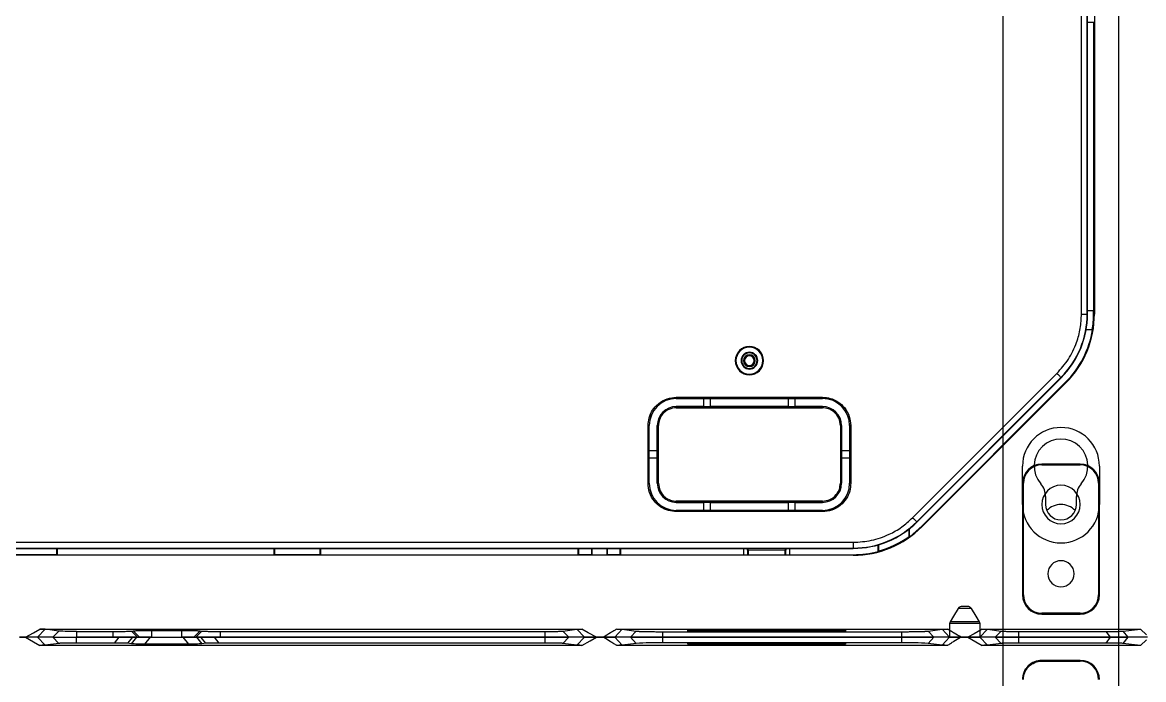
# Model space of a CAD drawing. Header units: millimetres. Extents: x 9226 to 36041, y 16031 to 21779.
# Drawn here: x 31385.2 to 31676.7, y 18418 to 18588.8 of the extents above; entities that cross this region are included whole.
import ezdxf

# ---------------------------------------------------------------- set-up
doc = ezdxf.new("R2010")
doc.units = ezdxf.units.MM

# ---------------------------------------------------------------- blocks, each defined once
blk = doc.blocks.new('G$CBB86864E')
at = {"color": 114, "linetype": 'Continuous', "true_color": 0x139b48}
for p, q in [((612, 0), (612, 672.5)), ((582, 95), (582, 582.5)), ((587, 370.75), (587, 380.75)), ((607, 380.75), (607, 370.75)), ((593, 372.81), (593, 370.75)), ((601, 370.75), (601, 372.81))]:
    blk.add_line(p, q, dxfattribs=at)
for centre, radius, start, end in [((597, 380.75), 10, 0, 180), ((597, 380.75), 7, 318.5904, 221.4096), ((588, 372.81), 5, 0, 41.4096), ((606, 372.81), 5, 138.5904, 180), ((597, 370.75), 10, 180, 0), ((597, 370.75), 4, 180, 0), ((597, 365.75), 5, 43.1308, 136.8692)]:
    blk.add_arc(centre, radius, start, end, dxfattribs=at)
blk = doc.blocks.new('*U254')
blk.add_blockref('G$CBB86864E', (-306, -341.75))
blk = doc.blocks.new('*U248')
blk.add_blockref('*U254', (1200, 0))
blk = doc.blocks.new('G$C9B8E3940')
at = {"color": 7, "linetype": 'Continuous', "lineweight": 25}
for p, q in [((542.03, 387.67), (541.18, 386.2)), ((542.03, 387.67), (542.09, 387.67)), ((543.29, 389.67), (542.09, 387.67)), ((546.71, 389.67), (543.29, 389.67)), ((547.91, 387.67), (546.71, 389.67)), ((547.91, 387.67), (547.97, 387.67)), ((548.82, 386.2), (547.97, 387.67)), ((541.05, 385.7), (541.05, 382.17)), ((548.95, 382.17), (548.95, 385.7)), ((299.21, 382.17), (300.79, 382.17)), ((305.9, 380.11), (303.89, 382.17)), ((307.93, 382.17), (303.89, 382.17)), ((309.48, 380.57), (307.93, 382.17)), ((314.07, 380.67), (314.07, 382.17)), ((314.07, 382.17), (325.16, 382.17)), ((323.95, 380.67), (325.16, 382.17)), ((328.62, 382.17), (327.35, 380.6)), ((328.33, 380.46), (329.71, 382.17)), ((328.62, 382.17), (329.71, 382.17)), ((333.17, 382.17), (331.73, 380.38)), ((333.17, 382.17), (341.83, 382.17)), ((343.27, 380.38), (341.83, 382.17)), ((345.29, 382.17), (346.67, 380.46)), ((345.29, 382.17), (346.38, 382.17)), ((347.65, 380.6), (346.38, 382.17)), ((349.84, 382.17), (351.05, 380.67)), ((349.84, 382.17), (435.93, 382.17)), ((435.93, 380.67), (435.93, 382.17)), ((440.52, 380.57), (442.07, 382.17)), ((446.11, 382.17), (442.07, 382.17)), ((444.1, 380.11), (446.11, 382.17)), ((449.21, 382.17), (451.14, 382.17)), ((455.9, 380.11), (453.99, 382.17)), ((458.08, 382.17), (453.99, 382.17)), ((459.55, 380.58), (458.08, 382.17)), ((466.41, 382.17), (466.41, 380.73)), ((466.41, 382.17), (528.59, 382.17)), ((528.59, 380.73), (528.59, 382.17)), ((536.92, 382.17), (535.45, 380.58)), ((541.01, 382.17), (536.92, 382.17)), ((539.1, 380.11), (541.01, 382.17)), ((543.87, 382.17), (545.79, 382.17)), ((550.9, 380.11), (548.89, 382.17)), ((552.93, 382.17), (548.89, 382.17)), ((554.48, 380.57), (552.93, 382.17)), ((559.07, 380.67), (559.07, 382.17)), ((559.07, 382.17), (582.9, 382.17)), ((581.74, 380.67), (582.9, 382.17)), ((587.35, 382.17), (586.12, 380.58)), ((592.46, 382.17), (587.35, 382.17)), ((445.47, 380.06), (304.53, 380.06)), ((309.48, 380.57), (305.9, 380.11)), ((323.95, 380.67), (314.07, 380.67)), ((328.33, 380.46), (327.35, 380.6)), ((343.27, 380.38), (331.73, 380.38)), ((347.65, 380.6), (346.67, 380.46)), ((435.93, 380.67), (351.05, 380.67)), ((444.1, 380.11), (440.52, 380.57)), ((540.47, 380.06), (454.53, 380.06)), ((459.55, 380.58), (455.9, 380.11)), ((528.59, 380.73), (466.41, 380.73)), ((473.03, 380.37), (473.03, 380.66)), ((475.5, 380.72), (511.5, 380.72)), ((511.5, 380.3), (475.5, 380.3)), ((513.98, 380.66), (513.98, 380.37)), ((539.1, 380.11), (535.45, 380.58)), ((590.71, 380.06), (549.53, 380.06)), ((554.48, 380.57), (550.9, 380.11)), ((581.74, 380.67), (559.07, 380.67)), ((590.71, 380.06), (586.12, 380.58)), ((592.24, 381.54), (590.71, 380.06)), ((565.02, 376.13), (565.02, 376.17)), ((575, 376.17), (565.02, 376.17)), ((565.02, 375.95), (565.02, 376.13)), ((565.02, 376.13), (575, 376.13)), ((575, 376.13), (575, 376.17)), ((575, 375.95), (575, 376.13)), ((565.02, 375.95), (575, 375.95)), ((575.34, 128.67), (575.34, 298.17)), ((576.83, 128.67), (576.83, 298.17)), ((578.7, 298.17), (578.7, 128.67)), ((576.91, 128.67), (576.91, 251.42)), ((578.55, 204.4), (576.91, 204.4)), ((578.46, 204.49), (578.55, 204.4)), ((578.55, 129.56), (578.55, 204.4)), ((575.34, 128.67), (576.83, 128.67)), ((576.83, 128.67), (576.91, 128.67)), ((576.91, 129.56), (578.55, 129.56)), ((578.46, 129.48), (576.91, 129.48)), ((578.55, 129.56), (578.46, 129.48)), ((578.46, 128.67), (578.46, 129.48)), ((578.46, 128.67), (578.7, 128.67)), ((578.21, 124.53), (576.54, 124.53)), ((576.56, 124.62), (578.13, 124.62)), ((489, 120.05), (489, 120.23)), ((489, 118.55), (489, 118.72)), ((487.75, 116.55), (487.48, 116.55)), ((489, 114.55), (489, 114.37)), ((490.25, 116.55), (490.53, 116.55)), ((489, 113.05), (489, 112.86)), ((531.44, 75.73), (568.94, 113.23)), ((532.5, 74.67), (570, 112.17)), ((532.56, 74.62), (570.05, 112.12)), ((533.72, 73.46), (571.21, 110.96)), ((571.32, 110.85), (533.82, 73.35)), ((570, 112.17), (570.05, 112.12)), ((571.21, 110.96), (571.32, 110.85)), ((470, 107.03), (508, 107.03)), ((470, 107.03), (470, 106.73)), ((470, 106.73), (508, 106.73)), ((470, 106.73), (470, 106.72)), ((470, 106.72), (477.09, 106.72)), ((477.09, 106.72), (478.91, 106.72)), ((477.09, 106.72), (477.09, 104.62)), ((478.91, 106.72), (499.09, 106.72)), ((478.91, 104.62), (478.91, 106.72)), ((499.09, 106.72), (500.91, 106.72)), ((499.09, 106.72), (499.09, 104.62)), ((500.91, 106.72), (508, 106.72)), ((500.91, 104.62), (500.91, 106.72)), ((508, 106.73), (508, 107.03)), ((508, 106.72), (508, 106.73)), ((470, 104.61), (470, 104.62)), ((477.09, 104.62), (470, 104.62)), ((470, 104.31), (470, 104.61)), ((470, 104.61), (508, 104.61)), ((470, 104.31), (508, 104.31)), ((477.09, 104.62), (478.91, 104.62)), ((499.09, 104.62), (478.91, 104.62)), ((499.09, 104.62), (500.91, 104.62)), ((508, 104.62), (500.91, 104.62)), ((508, 104.62), (508, 104.61)), ((508, 104.61), (508, 104.31)), ((462.64, 84.67), (462.64, 99.67)), ((462.64, 99.67), (462.94, 99.67)), ((462.94, 84.67), (462.94, 99.67)), ((462.95, 99.67), (462.94, 99.67)), ((462.95, 93.08), (462.95, 99.67)), ((465.05, 99.67), (465.05, 93.08)), ((465.05, 99.67), (465.06, 99.67)), ((465.06, 99.67), (465.36, 99.67)), ((465.06, 84.67), (465.06, 99.67)), ((465.36, 84.67), (465.36, 99.67)), ((512.64, 99.67), (512.94, 99.67)), ((512.64, 99.67), (512.64, 84.67)), ((512.94, 99.67), (512.94, 84.67)), ((512.94, 99.67), (512.95, 99.67)), ((512.95, 93.08), (512.95, 99.67)), ((515.05, 99.67), (515.05, 93.08)), ((515.06, 99.67), (515.05, 99.67)), ((515.06, 99.67), (515.06, 84.67)), ((515.36, 99.67), (515.06, 99.67)), ((515.36, 99.67), (515.36, 84.67)), ((462.95, 91.26), (462.95, 93.08)), ((465.05, 93.08), (462.95, 93.08)), ((462.95, 84.67), (462.95, 91.26)), ((462.95, 91.26), (465.05, 91.26)), ((465.05, 91.26), (465.05, 93.08)), ((465.05, 91.26), (465.05, 84.67)), ((512.95, 93.08), (512.95, 91.26)), ((515.05, 93.08), (512.95, 93.08)), ((512.95, 84.67), (512.95, 91.26)), ((512.95, 91.26), (515.05, 91.26)), ((515.05, 93.08), (515.05, 91.26)), ((515.05, 91.26), (515.05, 84.67)), ((575, 89.67), (565, 89.67)), ((565, 89.63), (565, 89.67)), ((565, 89.45), (565, 89.63)), ((565, 89.63), (575, 89.63)), ((565, 89.45), (575, 89.45)), ((575, 89.63), (575, 89.67)), ((575, 89.45), (575, 89.63)), ((462.64, 84.67), (462.94, 84.67)), ((462.94, 84.67), (462.95, 84.67)), ((465.06, 84.67), (465.05, 84.67)), ((465.36, 84.67), (465.06, 84.67)), ((512.94, 84.67), (512.64, 84.67)), ((512.95, 84.67), (512.94, 84.67)), ((515.05, 84.67), (515.06, 84.67)), ((515.36, 84.67), (515.06, 84.67)), ((560.04, 84.67), (560, 84.67)), ((560, 84.67), (560, 55.67)), ((560.04, 84.67), (560.22, 84.67)), ((560.04, 55.67), (560.04, 84.67)), ((560.22, 55.67), (560.22, 84.67)), ((579.78, 84.67), (579.78, 55.67)), ((579.78, 84.67), (579.96, 84.67)), ((579.96, 84.67), (579.96, 55.67)), ((579.96, 84.67), (580, 84.67)), ((580, 55.67), (580, 84.67)), ((470, 79.73), (470, 80.03)), ((508, 80.03), (470, 80.03)), ((508, 79.73), (470, 79.73)), ((470, 79.72), (470, 79.73)), ((470, 79.72), (477.09, 79.72)), ((478.91, 79.72), (477.09, 79.72)), ((477.09, 79.72), (477.09, 77.62)), ((478.91, 79.72), (499.09, 79.72)), ((478.91, 77.62), (478.91, 79.72)), ((500.91, 79.72), (499.09, 79.72)), ((499.09, 79.72), (499.09, 77.62)), ((500.91, 79.72), (508, 79.72)), ((500.91, 77.62), (500.91, 79.72)), ((508, 80.03), (508, 79.73)), ((508, 79.73), (508, 79.72)), ((470, 77.62), (470, 77.61)), ((477.09, 77.62), (470, 77.62)), ((470, 77.31), (470, 77.61)), ((508, 77.61), (470, 77.61)), ((508, 77.31), (470, 77.31)), ((478.91, 77.62), (477.09, 77.62)), ((499.09, 77.62), (478.91, 77.62)), ((500.91, 77.62), (499.09, 77.62)), ((508, 77.62), (500.91, 77.62)), ((508, 77.61), (508, 77.62)), ((508, 77.31), (508, 77.61)), ((532.5, 74.67), (532.56, 74.62)), ((533.72, 73.46), (533.82, 73.35)), ((530.43, 72.74), (530.43, 70.8)), ((530.52, 72.81), (530.52, 70.76)), ((84, 69.34), (516, 69.34)), ((84, 67.84), (516, 67.84)), ((111.5, 67.76), (488.5, 67.76)), ((308.93, 66.21), (308.93, 67.76)), ((309.02, 67.76), (309.02, 66.12)), ((365.48, 66.12), (365.48, 67.76)), ((365.57, 67.76), (365.57, 66.21)), ((377.43, 66.21), (377.43, 67.76)), ((377.52, 67.76), (377.52, 66.12)), ((444.48, 66.12), (444.48, 67.76)), ((444.57, 67.76), (444.57, 66.21)), ((447.93, 67.76), (447.93, 66.21)), ((448.02, 67.76), (448.02, 66.12)), ((451.98, 66.12), (451.98, 67.76)), ((452.07, 66.21), (452.07, 67.76)), ((455.43, 66.21), (455.43, 67.76)), ((455.52, 67.76), (455.52, 66.12)), ((487.55, 66.12), (487.55, 67.76)), ((488.51, 67.77), (488.5, 67.76)), ((488.5, 67.76), (488.5, 66.1)), ((488.7, 67.28), (488.5, 67.28)), ((498.3, 67.28), (488.7, 67.28)), ((488.72, 67.78), (498.28, 67.78)), ((498.5, 67.28), (498.3, 67.28)), ((498.5, 67.76), (498.49, 67.77)), ((498.5, 67.76), (516, 67.76)), ((498.5, 66.1), (498.5, 67.76)), ((499.45, 67.76), (499.45, 66.12)), ((516, 69.34), (516, 67.84)), ((516, 67.84), (516, 67.76)), ((522.48, 66.97), (522.48, 68.68)), ((522.57, 68.7), (522.57, 67.09)), ((516, 65.97), (84, 65.97)), ((291.07, 66.21), (308.93, 66.21)), ((309.02, 66.12), (308.93, 66.21)), ((309.02, 66.12), (365.48, 66.12)), ((365.57, 66.21), (365.48, 66.12)), ((365.57, 66.21), (377.43, 66.21)), ((377.52, 66.12), (377.43, 66.21)), ((377.52, 66.12), (444.48, 66.12)), ((444.57, 66.21), (444.48, 66.12)), ((444.57, 66.21), (447.93, 66.21)), ((448.02, 66.12), (447.93, 66.21)), ((448.02, 66.12), (451.98, 66.12)), ((451.98, 66.12), (452.07, 66.21)), ((452.07, 66.21), (455.43, 66.21)), ((455.52, 66.12), (455.43, 66.21)), ((455.52, 66.12), (487.55, 66.12)), ((487.55, 66.12), (487.56, 66.1)), ((487.56, 66.1), (499.44, 66.1)), ((499.44, 66.1), (499.45, 66.12)), ((499.45, 66.12), (516, 66.12)), ((516, 66.12), (516, 65.97)), ((560.04, 55.67), (560, 55.67)), ((560.04, 55.67), (560.22, 55.67)), ((579.78, 55.67), (579.96, 55.67)), ((579.96, 55.67), (580, 55.67)), ((575, 50.89), (565, 50.89)), ((565, 50.71), (565, 50.89)), ((575, 50.71), (565, 50.71)), ((565, 50.71), (565, 50.67)), ((565, 50.67), (575, 50.67)), ((575, 50.71), (575, 50.89)), ((575, 50.71), (575, 50.67)), ((305.9, 46.73), (303.89, 44.67)), ((304.53, 46.79), (445.47, 46.79)), ((309.48, 46.27), (305.9, 46.73)), ((440.52, 46.27), (444.1, 46.73)), ((446.11, 44.67), (444.1, 46.73)), ((454, 44.67), (455.9, 46.73)), ((454.53, 46.79), (540.47, 46.79)), ((455.9, 46.73), (459.55, 46.26)), ((535.45, 46.26), (539.1, 46.73)), ((541.01, 44.67), (539.1, 46.73)), ((548.89, 44.67), (550.9, 46.73)), ((549.53, 46.79), (590.71, 46.79)), ((550.9, 46.73), (554.48, 46.27)), ((586.12, 46.26), (590.71, 46.79)), ((590.71, 46.79), (592.24, 45.3)), ((300.79, 44.67), (299.21, 44.67)), ((307.93, 44.67), (303.89, 44.67)), ((309.48, 46.27), (307.93, 44.67)), ((314.07, 46.17), (323.58, 46.17)), ((314.07, 46.17), (314.07, 44.67)), ((323.58, 44.67), (314.07, 44.67)), ((323.58, 44.67), (323.58, 46.17)), ((328.37, 46.28), (328.77, 46.33)), ((328.37, 46.28), (329.94, 44.67)), ((330.4, 44.67), (328.77, 46.33)), ((329.94, 44.67), (330.4, 44.67)), ((333.57, 46.44), (341.43, 46.44)), ((333.57, 46.44), (333.57, 44.67)), ((333.57, 44.67), (341.43, 44.67)), ((341.43, 44.67), (341.43, 46.44)), ((346.23, 46.33), (344.6, 44.67)), ((344.6, 44.67), (345.06, 44.67)), ((345.06, 44.67), (346.63, 46.28)), ((346.23, 46.33), (346.63, 46.28)), ((351.42, 46.17), (435.93, 46.17)), ((351.42, 46.17), (351.42, 44.67)), ((435.93, 44.67), (351.42, 44.67)), ((435.93, 44.67), (435.93, 46.17)), ((442.07, 44.67), (440.52, 46.27)), ((446.11, 44.67), (442.07, 44.67)), ((450.98, 44.67), (449.21, 44.67)), ((458.08, 44.67), (454, 44.67)), ((458.08, 44.67), (459.55, 46.26)), ((466.41, 46.11), (528.59, 46.11)), ((466.41, 46.11), (466.41, 44.67)), ((528.59, 44.67), (466.41, 44.67)), ((473.01, 46.18), (473.01, 46.47)), ((475.5, 46.54), (511.5, 46.54)), ((511.5, 46.12), (475.5, 46.12)), ((513.99, 46.47), (513.99, 46.18)), ((528.59, 44.67), (528.59, 46.11)), ((535.45, 46.26), (536.92, 44.67)), ((541.01, 44.67), (536.92, 44.67)), ((545.79, 44.67), (544.02, 44.67)), ((552.93, 44.67), (548.89, 44.67)), ((552.93, 44.67), (554.48, 46.27)), ((559.07, 46.17), (581.74, 46.17)), ((559.07, 44.67), (559.07, 46.17)), ((582.9, 44.67), (559.07, 44.67)), ((582.9, 44.67), (581.74, 46.17)), ((586.12, 46.26), (587.35, 44.67)), ((592.46, 44.67), (587.35, 44.67))]:
    blk.add_line(p, q, dxfattribs=at)
at = {"color": 8, "linetype": 'Continuous', "lineweight": 25}
for p, q in [((545, 385.7), (541.05, 385.7)), ((548.82, 386.2), (541.18, 386.2)), ((548.95, 385.7), (545, 385.7)), ((475.5, 380.72), (475.5, 380.3)), ((511.5, 380.3), (511.5, 380.72)), ((488.5, 67.28), (488.5, 66.1)), ((488.7, 67.28), (488.7, 66.1)), ((498.3, 66.1), (498.3, 67.28)), ((498.5, 66.1), (498.5, 67.28)), ((475.5, 46.54), (475.5, 46.12)), ((511.5, 46.12), (511.5, 46.54))]:
    blk.add_line(p, q, dxfattribs=at)
at = {"color": 7, "linetype": 'Continuous', "lineweight": 25, "flags": 128}
for points in [[(300.79, 382.17), (302.88, 380.99), (304.53, 380.06)], [(445.47, 380.06), (447.57, 381.24), (449.21, 382.17)], [(545.79, 382.17), (547.88, 380.99), (549.53, 380.06)], [(578.21, 124.53), (578.16, 124.58), (578.13, 124.62)], [(568.94, 113.23), (569.14, 113.03), (569.34, 112.83), (569.52, 112.65), (569.68, 112.49), (569.81, 112.36), (569.91, 112.26), (569.98, 112.19), (570, 112.17)], [(531.44, 75.73), (531.65, 75.53), (531.84, 75.33), (532.02, 75.15), (532.18, 74.99), (532.31, 74.86), (532.41, 74.76), (532.48, 74.7), (532.5, 74.67)], [(530.43, 70.8), (530.48, 70.77), (530.52, 70.76)], [(300.79, 44.67), (302.88, 45.86), (304.53, 46.79)], [(449.21, 44.67), (447.12, 45.86), (445.47, 46.79)], [(549.53, 46.79), (547.43, 45.6), (545.79, 44.67)]]:
    blk.add_lwpolyline(points, dxfattribs=at)
at = {"color": 8, "linetype": 'Continuous', "lineweight": 25, "flags": 128}
for points in [[(473.03, 380.66), (473.29, 380.38), (473.34, 380.34)], [(513.67, 380.34), (513.77, 380.44), (513.98, 380.66)], [(473.34, 46.5), (473.23, 46.39), (473.01, 46.18)], [(513.99, 46.18), (513.72, 46.45), (513.66, 46.5)]]:
    blk.add_lwpolyline(points, dxfattribs=at)
at = {"color": 7, "linetype": 'Continuous', "lineweight": 25}
for centre, radius, start, end in [((542.05, 385.7), 1, 150, 180), ((547.95, 385.7), 1, 0, 30), ((465.12, 280.68), 100.05, 89.2608, 93.191), ((529.88, 280.68), 100.05, 86.809, 90.7392), ((575, 371.17), 5, 0, 90), ((575, 371.17), 4.96, 0, 90), ((575, 371.17), 4.78, 0, 90), ((553.5, 128.67), 23.33, 315, 0), ((553.5, 128.67), 23.41, 315, 0), ((553.5, 128.67), 25.2, 315, 0), ((553.5, 128.67), 24.96, 350.6567, 0), ((553.5, 128.67), 25.05, 315, 350.4872), ((489, 116.55), 3.68, 90, 270), ((489, 116.55), 3.5, 90, 270), ((489, 116.55), 3.68, 270, 90), ((489, 116.55), 3.5, 270, 90), ((489, 116.55), 2.17, 90, 270), ((489, 116.55), 2, 90, 270), ((489, 116.55), 1.53, 0, 180), ((489, 116.55), 1.25, 0, 180), ((489, 116.55), 2.17, 270, 90), ((489, 116.55), 2, 270, 90), ((489, 116.55), 1.53, 180, 0), ((489, 116.55), 1.25, 180, 0), ((470, 99.67), 7.06, 90, 180), ((470, 99.67), 7.05, 90, 180), ((508, 99.67), 7.06, 0, 90), ((508, 99.67), 7.05, 0, 90), ((470, 99.67), 4.95, 90, 180), ((470, 99.67), 4.94, 90, 180), ((508, 99.67), 4.95, 0, 90), ((508, 99.67), 4.94, 0, 90), ((565, 84.67), 5, 90, 180), ((565, 84.67), 4.96, 90, 180), ((565, 84.67), 4.78, 90, 180), ((575, 84.67), 5, 0, 90), ((575, 84.67), 4.96, 0, 90), ((575, 84.67), 4.78, 0, 90), ((470, 84.67), 7.06, 180, 270), ((470, 84.67), 7.05, 180, 270), ((470, 84.67), 4.95, 180, 270), ((470, 84.67), 4.94, 180, 270), ((508, 84.67), 4.94, 270, 0), ((508, 84.67), 7.06, 270, 0), ((508, 84.67), 4.95, 270, 0), ((508, 84.67), 7.05, 270, 0), ((570, 79.17), 5, 0, 180), ((570, 79.17), 5, 180, 0), ((516, 91.17), 23.33, 270, 315), ((516, 91.17), 23.41, 270, 315), ((516, 91.17), 25.2, 270, 315), ((516, 91.17), 25.05, 305.4122, 315), ((516, 91.17), 24.96, 285.2533, 305.3088), ((516, 91.17), 25.05, 270, 284.992), ((570, 61.17), 3.4, 0, 180), ((570, 61.17), 3.4, 180, 0), ((565, 55.67), 5, 180, 270), ((565, 55.67), 4.96, 180, 270), ((565, 55.67), 4.78, 180, 270), ((575, 55.67), 4.96, 270, 0), ((575, 55.67), 4.78, 270, 0), ((575, 55.67), 5, 270, 0)]:
    blk.add_arc(centre, radius, start, end, dxfattribs=at)
for points, knots in [([(544.27, 390.17), (544.1, 390.15), (543.81, 390.13), (543.47, 389.92), (543.35, 389.75), (543.29, 389.67)], [0, 0, 0, 0, 0.445006, 0.75073, 1, 1, 1, 1]), ([(545.73, 390.17), (545.69, 390.17), (545.59, 390.17), (545.41, 390.17), (545.21, 390.17), (545, 390.17), (544.79, 390.17), (544.59, 390.17), (544.41, 390.17), (544.31, 390.17), (544.27, 390.17)], [0, 0, 0, 0, 0.124923, 0.250001, 0.374838, 0.499995, 0.624835, 0.749998, 0.874918, 1, 1, 1, 1]), ([(546.71, 389.67), (546.64, 389.76), (546.5, 389.94), (546.19, 390.11), (545.93, 390.17), (545.77, 390.17), (545.73, 390.17)], [0, 0, 0, 0, 0.296, 0.591459, 0.902643, 1, 1, 1, 1]), ([(303.89, 382.17), (303.86, 382.17), (303.78, 382.16), (303.62, 382.16), (303.56, 382.16), (303.42, 382.16), (303.34, 382.16), (302.96, 382.16), (302.07, 382.16), (301.28, 382.17), (300.79, 382.17)], [0, 0, 0, 0, 0.125, 0.125, 0.1875, 0.1875, 0.25, 0.25, 0.5, 1, 1, 1, 1]), ([(307.93, 382.17), (307.95, 382.17), (307.98, 382.17), (308.05, 382.17), (308.12, 382.17), (308.2, 382.17), (308.29, 382.17), (308.39, 382.17), (308.5, 382.17), (308.61, 382.17), (308.88, 382.17), (309.35, 382.17), (310.12, 382.17), (311.01, 382.17), (311.78, 382.17), (312.39, 382.17), (312.8, 382.17), (313.22, 382.17), (313.64, 382.17), (313.92, 382.17), (314.07, 382.17)], [0, 0, 0, 0, 0.027944, 0.0557601, 0.0834869, 0.1111636, 0.1388295, 0.1665238, 0.1942858, 0.2221545, 0.2501682, 0.3750481, 0.5000251, 0.6248208, 0.7498149, 0.8000557, 0.8499661, 0.8997743, 0.9497097, 1, 1, 1, 1]), ([(325.16, 382.17), (325.59, 382.17), (326, 382.17), (326.77, 382.17), (327.12, 382.17), (327.73, 382.17), (327.98, 382.17), (328.38, 382.17), (328.53, 382.17), (328.62, 382.17)], [0, 0, 0, 0, 0.25, 0.25, 0.5, 0.5, 0.75, 0.75, 1, 1, 1, 1]), ([(329.71, 382.17), (329.8, 382.17), (329.95, 382.17), (330.35, 382.17), (330.61, 382.17), (331.21, 382.17), (331.56, 382.17), (332.33, 382.17), (332.74, 382.17), (333.17, 382.17)], [0, 0, 0, 0, 0.25, 0.25, 0.5, 0.5, 0.75, 0.75, 1, 1, 1, 1]), ([(341.83, 382.17), (342.26, 382.17), (342.67, 382.17), (343.44, 382.17), (343.79, 382.17), (344.39, 382.17), (344.65, 382.17), (345.05, 382.17), (345.2, 382.17), (345.29, 382.17)], [0, 0, 0, 0, 0.25, 0.25, 0.5, 0.5, 0.75, 0.75, 1, 1, 1, 1]), ([(346.38, 382.17), (346.47, 382.17), (346.62, 382.17), (347.02, 382.17), (347.28, 382.17), (347.88, 382.17), (348.23, 382.17), (349, 382.17), (349.41, 382.17), (349.84, 382.17)], [0, 0, 0, 0, 0.25, 0.25, 0.5, 0.5, 0.75, 0.75, 1, 1, 1, 1]), ([(435.93, 382.17), (436.01, 382.17), (436.17, 382.17), (436.41, 382.17), (436.64, 382.17), (436.87, 382.17), (437.1, 382.17), (437.33, 382.17), (437.56, 382.17), (437.79, 382.17), (438.27, 382.17), (438.99, 382.17), (439.88, 382.17), (440.65, 382.17), (441.16, 382.17), (441.48, 382.17), (441.67, 382.17), (441.83, 382.17), (441.97, 382.17), (442.04, 382.17), (442.07, 382.17)], [0, 0, 0, 0, 0.027956, 0.055781, 0.083514, 0.111194, 0.138859, 0.166549, 0.194304, 0.222161, 0.250161, 0.375032, 0.500008, 0.624842, 0.749841, 0.800085, 0.849995, 0.899798, 0.949723, 1, 1, 1, 1]), ([(449.21, 382.17), (448.89, 382.17), (448.27, 382.17), (447.49, 382.17), (446.87, 382.17), (446.5, 382.17), (446.33, 382.17), (446.26, 382.16), (446.21, 382.16), (446.18, 382.17), (446.14, 382.17), (446.12, 382.17), (446.11, 382.17)], [0, 0, 0, 0, 0.289629, 0.546849, 0.69149, 0.839411, 0.868678, 0.897795, 0.916239, 0.948597, 0.965761, 1, 1, 1, 1]), ([(451.14, 382.17), (451.7, 381.82), (452.27, 381.47), (453.11, 380.94), (453.4, 380.76), (453.82, 380.5), (453.96, 380.41), (454.25, 380.23), (454.39, 380.14), (454.53, 380.06)], [0, 0, 0, 0, 0.5, 0.5, 0.75, 0.75, 0.875, 0.875, 1, 1, 1, 1]), ([(453.99, 382.17), (453.98, 382.17), (453.97, 382.17), (453.93, 382.17), (453.88, 382.17), (453.83, 382.17), (453.79, 382.17), (453.74, 382.17), (453.69, 382.17), (453.64, 382.17), (453.6, 382.17), (453.56, 382.17), (453.53, 382.17), (453.49, 382.17), (453.41, 382.17), (453.26, 382.17), (453.02, 382.17), (452.67, 382.17), (452.04, 382.17), (451.51, 382.17), (451.14, 382.17)], [0, 0, 0, 0, 0.03109, 0.060707, 0.088672, 0.114849, 0.139142, 0.161488, 0.18179, 0.19987, 0.215881, 0.23032, 0.239612, 0.248007, 0.2709, 0.317902, 0.397978, 0.498535, 0.645616, 1, 1, 1, 1]), ([(458.08, 382.17), (458.28, 382.17), (458.63, 382.17), (459.64, 382.17), (460.31, 382.17), (461.86, 382.17), (462.75, 382.17), (464.59, 382.17), (465.53, 382.17), (466.41, 382.17)], [0, 0, 0, 0, 0.25, 0.25, 0.5, 0.5, 0.75, 0.75, 1, 1, 1, 1]), ([(528.59, 382.17), (529.48, 382.17), (530.42, 382.17), (532.25, 382.17), (533.14, 382.17), (534.7, 382.17), (535.36, 382.17), (536.37, 382.17), (536.72, 382.17), (536.92, 382.17)], [0, 0, 0, 0, 0.25, 0.25, 0.5, 0.5, 0.75, 0.75, 1, 1, 1, 1]), ([(540.47, 380.06), (540.61, 380.14), (540.75, 380.23), (541.04, 380.41), (541.18, 380.5), (541.6, 380.76), (541.89, 380.94), (542.73, 381.47), (543.3, 381.82), (543.87, 382.17)], [0, 0, 0, 0, 0.125, 0.125, 0.25, 0.25, 0.5, 0.5, 1, 1, 1, 1]), ([(543.87, 382.17), (543.5, 382.17), (543.14, 382.17), (542.59, 382.18), (542.41, 382.18), (542.13, 382.18), (542.04, 382.18), (541.86, 382.18), (541.76, 382.18), (541.61, 382.18), (541.56, 382.18), (541.5, 382.18), (541.48, 382.18), (541.46, 382.18), (541.44, 382.18), (541.36, 382.17), (541.29, 382.17), (541.13, 382.17), (541.05, 382.17), (541.01, 382.17)], [0, 0, 0, 0, 0.25, 0.25, 0.375, 0.375, 0.4375, 0.4375, 0.5, 0.5, 0.5625, 0.5625, 0.59375, 0.59375, 0.625, 0.625, 0.75, 0.75, 1, 1, 1, 1]), ([(548.89, 382.17), (548.86, 382.17), (548.78, 382.16), (548.62, 382.16), (548.56, 382.16), (548.42, 382.16), (548.34, 382.16), (547.96, 382.16), (547.07, 382.16), (546.28, 382.17), (545.79, 382.17)], [0, 0, 0, 0, 0.125, 0.125, 0.1875, 0.1875, 0.25, 0.25, 0.5, 1, 1, 1, 1]), ([(552.93, 382.17), (552.95, 382.17), (552.98, 382.17), (553.05, 382.17), (553.12, 382.17), (553.2, 382.17), (553.29, 382.17), (553.39, 382.17), (553.5, 382.17), (553.61, 382.17), (553.88, 382.17), (554.35, 382.17), (555.12, 382.17), (556.01, 382.17), (556.78, 382.17), (557.39, 382.17), (557.8, 382.17), (558.22, 382.17), (558.64, 382.17), (558.92, 382.17), (559.07, 382.17)], [0, 0, 0, 0, 0.027944, 0.05576, 0.083487, 0.111164, 0.138829, 0.166524, 0.194286, 0.222154, 0.250168, 0.375048, 0.500025, 0.624821, 0.749815, 0.800056, 0.849966, 0.899774, 0.94971, 1, 1, 1, 1]), ([(582.9, 382.17), (583.44, 382.17), (583.96, 382.17), (584.93, 382.17), (585.37, 382.17), (586.15, 382.17), (586.49, 382.17), (587.02, 382.17), (587.22, 382.17), (587.35, 382.17)], [0, 0, 0, 0, 0.25, 0.25, 0.5, 0.5, 0.75, 0.75, 1, 1, 1, 1]), ([(305.9, 380.11), (305.89, 380.11), (305.86, 380.11), (305.81, 380.1), (305.75, 380.1), (305.68, 380.09), (305.6, 380.09), (305.51, 380.08), (305.39, 380.08), (305.23, 380.07), (305.02, 380.07), (304.79, 380.06), (304.62, 380.06), (304.53, 380.06)], [0, 0, 0, 0, 0.070627, 0.141117, 0.211685, 0.28254, 0.353893, 0.425947, 0.498903, 0.626368, 0.751621, 0.875781, 1, 1, 1, 1]), ([(314.07, 380.67), (314, 380.67), (313.87, 380.67), (313.67, 380.67), (313.47, 380.67), (313.27, 380.67), (313.07, 380.67), (312.88, 380.67), (312.69, 380.67), (312.3, 380.66), (311.75, 380.66), (311.09, 380.64), (310.52, 380.63), (310.12, 380.61), (309.87, 380.6), (309.7, 380.59), (309.57, 380.58), (309.51, 380.58), (309.48, 380.57)], [0, 0, 0, 0, 0.031364, 0.062594, 0.093748, 0.124885, 0.156063, 0.187341, 0.218775, 0.250423, 0.37549, 0.5002, 0.624668, 0.749756, 0.812662, 0.875029, 0.93732, 1, 1, 1, 1]), ([(327.35, 380.6), (327.27, 380.61), (327.13, 380.62), (326.74, 380.64), (326.49, 380.64), (325.9, 380.66), (325.55, 380.66), (324.79, 380.67), (324.38, 380.67), (323.95, 380.67)], [0, 0, 0, 0, 0.25, 0.25, 0.5, 0.5, 0.75, 0.75, 1, 1, 1, 1]), ([(331.73, 380.38), (331.3, 380.38), (330.89, 380.39), (330.13, 380.39), (329.78, 380.4), (329.19, 380.41), (328.94, 380.42), (328.55, 380.44), (328.41, 380.45), (328.33, 380.46)], [0, 0, 0, 0, 0.25, 0.25, 0.5, 0.5, 0.75, 0.75, 1, 1, 1, 1]), ([(346.67, 380.46), (346.59, 380.45), (346.45, 380.44), (346.07, 380.42), (345.82, 380.41), (345.22, 380.4), (344.87, 380.39), (344.11, 380.39), (343.7, 380.38), (343.27, 380.38)], [0, 0, 0, 0, 0.25, 0.25, 0.5, 0.5, 0.75, 0.75, 1, 1, 1, 1]), ([(351.05, 380.67), (350.62, 380.67), (350.21, 380.67), (349.45, 380.66), (349.1, 380.66), (348.51, 380.64), (348.26, 380.64), (347.87, 380.62), (347.74, 380.61), (347.65, 380.6)], [0, 0, 0, 0, 0.25, 0.25, 0.5, 0.5, 0.75, 0.75, 1, 1, 1, 1]), ([(440.52, 380.57), (440.5, 380.57), (440.47, 380.58), (440.42, 380.58), (440.36, 380.59), (440.29, 380.59), (440.22, 380.6), (440.13, 380.6), (440.04, 380.61), (439.84, 380.62), (439.48, 380.63), (438.91, 380.64), (438.25, 380.66), (437.64, 380.66), (437.12, 380.67), (436.73, 380.67), (436.34, 380.67), (436.07, 380.67), (435.93, 380.67)], [0, 0, 0, 0, 0.031369, 0.062604, 0.093761, 0.124899, 0.156076, 0.187351, 0.218781, 0.250423, 0.37549, 0.500202, 0.624684, 0.74977, 0.812676, 0.87504, 0.937326, 1, 1, 1, 1]), ([(445.47, 380.06), (445.42, 380.06), (445.32, 380.06), (445.19, 380.06), (445.05, 380.06), (444.93, 380.07), (444.81, 380.07), (444.69, 380.08), (444.56, 380.08), (444.42, 380.09), (444.28, 380.09), (444.17, 380.1), (444.12, 380.11), (444.1, 380.11)], [0, 0, 0, 0, 0.070759, 0.141336, 0.211942, 0.282789, 0.354086, 0.426038, 0.498844, 0.626087, 0.751275, 0.87553, 1, 1, 1, 1]), ([(455.9, 380.11), (455.82, 380.1), (455.65, 380.09), (455.3, 380.07), (455.17, 380.07), (454.94, 380.06), (454.87, 380.06), (454.7, 380.06), (454.62, 380.06), (454.53, 380.06)], [0, 0, 0, 0, 0.5, 0.5, 0.75, 0.75, 0.875, 0.875, 1, 1, 1, 1]), ([(473.03, 380.66), (473.03, 380.66), (473.03, 380.66), (473.05, 380.67), (473.07, 380.67), (473.11, 380.67), (473.16, 380.68), (473.25, 380.68), (473.43, 380.69), (473.74, 380.7), (474.12, 380.71), (474.48, 380.72), (474.78, 380.72), (475.02, 380.72), (475.26, 380.72), (475.42, 380.72), (475.5, 380.72)], [0, 0, 0, 0, 0.041423, 0.082721, 0.12408, 0.165682, 0.207707, 0.250329, 0.376042, 0.500051, 0.623744, 0.7495, 0.813021, 0.875536, 0.937655, 1, 1, 1, 1]), ([(475.5, 380.3), (475.45, 380.3), (475.34, 380.3), (475.18, 380.31), (475.02, 380.31), (474.86, 380.31), (474.71, 380.31), (474.45, 380.31), (474.12, 380.32), (473.74, 380.32), (473.43, 380.33), (473.24, 380.34), (473.13, 380.35), (473.07, 380.36), (473.03, 380.36), (473.03, 380.37), (473.03, 380.37)], [0, 0, 0, 0, 0.041408, 0.082693, 0.124039, 0.165628, 0.207641, 0.250252, 0.375941, 0.499942, 0.623642, 0.749423, 0.81296, 0.875494, 0.937634, 1, 1, 1, 1]), ([(511.5, 380.72), (511.55, 380.72), (511.66, 380.72), (511.82, 380.72), (511.98, 380.72), (512.14, 380.72), (512.29, 380.72), (512.55, 380.72), (512.89, 380.71), (513.26, 380.7), (513.57, 380.69), (513.76, 380.68), (513.87, 380.68), (513.93, 380.67), (513.97, 380.66), (513.97, 380.66), (513.98, 380.66)], [0, 0, 0, 0, 0.041408, 0.082693, 0.124039, 0.165628, 0.207641, 0.250252, 0.375941, 0.499942, 0.623642, 0.749423, 0.81296, 0.875494, 0.937634, 1, 1, 1, 1]), ([(513.98, 380.37), (513.97, 380.37), (513.97, 380.37), (513.96, 380.36), (513.93, 380.36), (513.89, 380.35), (513.84, 380.35), (513.75, 380.34), (513.57, 380.33), (513.26, 380.32), (512.89, 380.32), (512.53, 380.31), (512.22, 380.31), (511.98, 380.31), (511.74, 380.3), (511.58, 380.3), (511.5, 380.3)], [0, 0, 0, 0, 0.041423, 0.082721, 0.12408, 0.165682, 0.207707, 0.250329, 0.376042, 0.500051, 0.623744, 0.7495, 0.813021, 0.875536, 0.937655, 1, 1, 1, 1]), ([(540.47, 380.06), (540.39, 380.06), (540.3, 380.06), (540.14, 380.06), (540.06, 380.06), (539.84, 380.07), (539.7, 380.07), (539.35, 380.09), (539.19, 380.1), (539.1, 380.11)], [0, 0, 0, 0, 0.125, 0.125, 0.25, 0.25, 0.5, 0.5, 1, 1, 1, 1]), ([(550.9, 380.11), (550.89, 380.11), (550.86, 380.11), (550.81, 380.1), (550.75, 380.1), (550.68, 380.09), (550.6, 380.09), (550.51, 380.08), (550.39, 380.08), (550.23, 380.07), (550.02, 380.07), (549.79, 380.06), (549.62, 380.06), (549.53, 380.06)], [0, 0, 0, 0, 0.0706265, 0.1411173, 0.2116847, 0.2825402, 0.3538929, 0.4259475, 0.4989028, 0.6263685, 0.7516211, 0.8757814, 1, 1, 1, 1]), ([(559.07, 380.67), (559, 380.67), (558.87, 380.67), (558.67, 380.67), (558.47, 380.67), (558.27, 380.67), (558.07, 380.67), (557.88, 380.67), (557.69, 380.67), (557.3, 380.66), (556.75, 380.66), (556.09, 380.64), (555.52, 380.63), (555.12, 380.61), (554.87, 380.6), (554.7, 380.59), (554.57, 380.58), (554.51, 380.58), (554.48, 380.57)], [0, 0, 0, 0, 0.0313639, 0.062594, 0.0937484, 0.1248854, 0.1560634, 0.1873407, 0.2187748, 0.2504225, 0.3754903, 0.5002003, 0.6246679, 0.7497563, 0.8126623, 0.8750288, 0.9373195, 1, 1, 1, 1]), ([(586.12, 380.58), (585.94, 380.59), (585.59, 380.62), (584.44, 380.65), (583.1, 380.67), (582.2, 380.67), (581.74, 380.67)], [0, 0, 0, 0, 0.288445, 0.560572, 0.775428, 1, 1, 1, 1]), ([(565.02, 376.17), (563.7, 376.17), (562.4, 375.63), (560.54, 373.78), (560, 372.48), (560, 371.17)], [0, 0, 0, 0, 0.5, 0.5, 1, 1, 1, 1]), ([(560.04, 371.17), (560.04, 372.47), (560.57, 373.76), (562.42, 375.6), (563.71, 376.13), (565.02, 376.13)], [0, 0, 0, 0, 0.5, 0.5, 1, 1, 1, 1]), ([(560.22, 371.17), (560.22, 372.44), (560.73, 373.66), (562.53, 375.45), (563.74, 375.95), (565.02, 375.95)], [0, 0, 0, 0, 0.5, 0.5, 1, 1, 1, 1]), ([(568.94, 113.23), (569.99, 114.42), (572.12, 116.83), (574.05, 120.91), (575.15, 124.91), (575.27, 127.42), (575.34, 128.67)], [0, 0, 0, 0, 0.277834, 0.560459, 0.782101, 1, 1, 1, 1]), ([(462.64, 99.67), (462.69, 100.35), (462.81, 101.77), (463.75, 103.77), (465.33, 105.54), (467.51, 106.79), (469.19, 106.96), (470, 107.03)], [0, 0, 0, 0, 0.177562, 0.367139, 0.563361, 0.789752, 1, 1, 1, 1]), ([(508, 107.03), (508.68, 106.98), (510.1, 106.86), (512.1, 105.92), (513.87, 104.34), (515.12, 102.16), (515.29, 100.48), (515.36, 99.67)], [0, 0, 0, 0, 0.177561, 0.367139, 0.563361, 0.789751, 1, 1, 1, 1]), ([(470, 104.31), (469.34, 104.23), (467.98, 104.06), (466.42, 102.8), (465.52, 101.25), (465.41, 100.18), (465.36, 99.67)], [0, 0, 0, 0, 0.2706523, 0.5622237, 0.7885804, 1, 1, 1, 1]), ([(512.64, 99.67), (512.56, 100.33), (512.39, 101.7), (511.13, 103.25), (509.57, 104.15), (508.51, 104.26), (508, 104.31)], [0, 0, 0, 0, 0.270653, 0.562224, 0.78858, 1, 1, 1, 1]), ([(470, 77.31), (469.32, 77.36), (467.9, 77.48), (465.9, 78.42), (464.14, 80), (462.88, 82.18), (462.72, 83.86), (462.64, 84.67)], [0, 0, 0, 0, 0.177562, 0.367139, 0.563361, 0.789752, 1, 1, 1, 1]), ([(465.36, 84.67), (465.45, 84.01), (465.62, 82.65), (466.87, 81.09), (468.43, 80.19), (469.49, 80.08), (470, 80.03)], [0, 0, 0, 0, 0.2706545, 0.5622237, 0.7885804, 1, 1, 1, 1]), ([(515.36, 84.67), (515.31, 83.99), (515.19, 82.57), (514.25, 80.57), (512.67, 78.81), (510.49, 77.55), (508.81, 77.39), (508, 77.31)], [0, 0, 0, 0, 0.1775625, 0.3671385, 0.5633609, 0.7897515, 1, 1, 1, 1]), ([(508, 80.03), (508.66, 80.12), (510.03, 80.29), (511.58, 81.54), (512.48, 83.1), (512.59, 84.16), (512.64, 84.67)], [0, 0, 0, 0, 0.2706529, 0.5622224, 0.7885805, 1, 1, 1, 1]), ([(516, 69.34), (517.59, 69.44), (520.8, 69.64), (525.05, 71.16), (528.65, 73.2), (530.52, 74.89), (531.44, 75.73)], [0, 0, 0, 0, 0.277835, 0.560459, 0.782101, 1, 1, 1, 1]), ([(488.5, 67.28), (488.5, 67.38), (488.5, 67.57), (488.51, 67.71), (488.51, 67.77)], [0, 0, 0, 0, 0.559457, 1, 1, 1, 1]), ([(488.51, 67.77), (488.51, 67.77), (488.52, 67.77), (488.59, 67.78), (488.67, 67.78), (488.72, 67.78)], [0, 0, 0, 0, 0.2296, 0.49981, 1, 1, 1, 1]), ([(488.7, 67.28), (488.7, 67.35), (488.71, 67.48), (488.71, 67.64), (488.72, 67.75), (488.72, 67.77), (488.72, 67.78)], [0, 0, 0, 0, 0.2499902, 0.5, 0.7499994, 1, 1, 1, 1]), ([(498.28, 67.78), (498.33, 67.78), (498.41, 67.78), (498.48, 67.77), (498.49, 67.77), (498.49, 67.77)], [0, 0, 0, 0, 0.500132, 0.768271, 1, 1, 1, 1]), ([(498.28, 67.78), (498.28, 67.77), (498.29, 67.75), (498.29, 67.64), (498.29, 67.48), (498.3, 67.35), (498.3, 67.28)], [0, 0, 0, 0, 0.250001, 0.5, 0.75001, 1, 1, 1, 1]), ([(498.49, 67.77), (498.5, 67.69), (498.5, 67.54), (498.5, 67.36), (498.5, 67.28)], [0, 0, 0, 0, 0.559503, 1, 1, 1, 1]), ([(444.1, 46.73), (444.11, 46.73), (444.14, 46.74), (444.19, 46.74), (444.25, 46.74), (444.32, 46.75), (444.4, 46.75), (444.49, 46.76), (444.61, 46.76), (444.77, 46.77), (444.98, 46.78), (445.22, 46.78), (445.39, 46.78), (445.47, 46.79)], [0, 0, 0, 0, 0.070627, 0.141117, 0.211685, 0.28254, 0.353893, 0.425947, 0.498903, 0.626368, 0.751621, 0.875781, 1, 1, 1, 1]), ([(454.53, 46.79), (454.38, 46.7), (453.83, 46.37), (452.65, 45.67), (451.62, 45.05), (450.98, 44.67)], [0, 0, 0, 0, 0.128382, 0.461964, 1, 1, 1, 1]), ([(454.53, 46.79), (454.58, 46.79), (454.69, 46.78), (454.85, 46.78), (455, 46.78), (455.13, 46.77), (455.26, 46.77), (455.37, 46.76), (455.48, 46.76), (455.58, 46.76), (455.66, 46.75), (455.74, 46.75), (455.8, 46.74), (455.86, 46.74), (455.89, 46.73), (455.9, 46.73)], [0, 0, 0, 0, 0.081304, 0.160977, 0.239243, 0.316339, 0.392509, 0.46801, 0.543104, 0.618057, 0.693139, 0.768615, 0.844748, 0.921794, 1, 1, 1, 1]), ([(539.1, 46.73), (539.11, 46.73), (539.14, 46.74), (539.19, 46.74), (539.25, 46.74), (539.32, 46.75), (539.4, 46.75), (539.49, 46.76), (539.61, 46.76), (539.77, 46.77), (539.98, 46.78), (540.21, 46.78), (540.39, 46.78), (540.47, 46.79)], [0, 0, 0, 0, 0.070683, 0.141114, 0.211506, 0.282074, 0.353029, 0.424581, 0.496934, 0.622304, 0.747252, 0.872812, 1, 1, 1, 1]), ([(544.02, 44.67), (543.43, 45.02), (542.84, 45.38), (541.95, 45.9), (541.65, 46.08), (541.21, 46.35), (541.06, 46.43), (540.77, 46.61), (540.62, 46.7), (540.47, 46.79)], [0, 0, 0, 0, 0.5, 0.5, 0.75, 0.75, 0.875, 0.875, 1, 1, 1, 1]), ([(549.53, 46.79), (549.58, 46.79), (549.68, 46.78), (549.82, 46.78), (549.95, 46.78), (550.07, 46.77), (550.19, 46.77), (550.31, 46.77), (550.44, 46.76), (550.58, 46.75), (550.72, 46.75), (550.83, 46.74), (550.88, 46.73), (550.9, 46.73)], [0, 0, 0, 0, 0.070759, 0.141336, 0.211942, 0.282789, 0.354086, 0.426038, 0.498844, 0.626087, 0.751275, 0.87553, 1, 1, 1, 1]), ([(303.89, 44.67), (303.88, 44.67), (303.87, 44.67), (303.83, 44.67), (303.78, 44.67), (303.73, 44.67), (303.67, 44.67), (303.6, 44.67), (303.52, 44.67), (303.43, 44.67), (303.31, 44.67), (303.16, 44.67), (302.97, 44.67), (302.74, 44.67), (302.45, 44.67), (302.04, 44.67), (301.47, 44.67), (301.04, 44.67), (300.79, 44.67)], [0, 0, 0, 0, 0.026568, 0.052975, 0.079405, 0.106041, 0.133062, 0.16064, 0.188936, 0.2181, 0.248268, 0.297359, 0.355469, 0.422619, 0.498821, 0.612154, 0.779213, 1, 1, 1, 1]), ([(307.93, 44.67), (307.95, 44.67), (307.99, 44.67), (308.06, 44.67), (308.14, 44.67), (308.23, 44.67), (308.33, 44.67), (308.43, 44.67), (308.54, 44.67), (308.66, 44.67), (308.79, 44.67), (308.92, 44.67), (309.05, 44.67), (309.19, 44.67), (309.34, 44.67), (309.49, 44.67), (309.65, 44.67), (309.81, 44.67), (309.97, 44.67), (310.14, 44.67), (310.31, 44.67), (310.48, 44.67), (310.66, 44.67), (310.83, 44.67), (311.01, 44.67), (311.19, 44.67), (311.37, 44.67), (311.56, 44.67), (311.74, 44.67), (311.92, 44.67), (312.1, 44.67), (312.29, 44.67), (312.47, 44.67), (312.65, 44.67), (312.83, 44.67), (313.01, 44.67), (313.19, 44.67), (313.37, 44.67), (313.55, 44.67), (313.72, 44.67), (313.89, 44.67), (314.01, 44.67), (314.07, 44.67)], [0, 0, 0, 0, 0.030074, 0.059857, 0.089357, 0.118579, 0.147528, 0.176207, 0.204617, 0.232761, 0.260641, 0.288256, 0.315609, 0.3427, 0.369531, 0.396104, 0.422421, 0.448485, 0.4743, 0.499868, 0.525187, 0.550245, 0.575049, 0.5996, 0.623902, 0.647957, 0.671766, 0.695331, 0.718653, 0.741731, 0.764567, 0.787162, 0.809515, 0.831628, 0.853501, 0.875135, 0.896531, 0.917691, 0.938616, 0.959308, 0.979769, 1, 1, 1, 1]), ([(314.07, 46.17), (313, 46.17), (311.93, 46.18), (310.28, 46.22), (309.7, 46.24), (309.48, 46.27)], [0, 0, 0, 0, 0.5, 0.5, 1, 1, 1, 1]), ([(323.58, 46.17), (323.65, 46.17), (323.79, 46.17), (324, 46.17), (324.21, 46.17), (324.42, 46.17), (324.63, 46.17), (324.84, 46.18), (325.04, 46.18), (325.44, 46.18), (326.02, 46.19), (326.72, 46.2), (327.32, 46.22), (327.72, 46.23), (327.99, 46.24), (328.15, 46.25), (328.29, 46.26), (328.34, 46.27), (328.37, 46.28)], [0, 0, 0, 0, 0.031472, 0.062797, 0.094034, 0.125242, 0.15648, 0.187807, 0.219282, 0.250962, 0.376071, 0.500136, 0.623947, 0.749089, 0.812047, 0.874544, 0.937041, 1, 1, 1, 1]), ([(329.94, 44.67), (329.92, 44.67), (329.89, 44.67), (329.82, 44.67), (329.75, 44.67), (329.67, 44.67), (329.57, 44.67), (329.47, 44.67), (329.37, 44.67), (329.25, 44.67), (328.98, 44.67), (328.5, 44.67), (327.7, 44.67), (326.78, 44.67), (325.97, 44.67), (325.33, 44.67), (324.9, 44.67), (324.47, 44.67), (324.02, 44.67), (323.73, 44.67), (323.58, 44.67)], [0, 0, 0, 0, 0.028076, 0.056002, 0.083816, 0.111558, 0.139266, 0.16698, 0.194739, 0.222582, 0.250547, 0.375391, 0.499963, 0.624426, 0.749428, 0.799666, 0.84961, 0.899492, 0.949545, 1, 1, 1, 1]), ([(328.77, 46.33), (328.79, 46.33), (328.82, 46.34), (328.87, 46.34), (328.93, 46.35), (329, 46.35), (329.08, 46.36), (329.16, 46.36), (329.26, 46.37), (329.46, 46.38), (329.83, 46.39), (330.43, 46.41), (331.13, 46.42), (331.77, 46.43), (332.31, 46.43), (332.72, 46.43), (333.14, 46.43), (333.43, 46.44), (333.57, 46.44)], [0, 0, 0, 0, 0.031591, 0.062998, 0.094275, 0.12548, 0.156672, 0.187907, 0.219242, 0.250735, 0.37563, 0.499946, 0.624169, 0.749276, 0.812121, 0.874543, 0.937012, 1, 1, 1, 1]), ([(333.57, 44.67), (333.51, 44.67), (333.39, 44.67), (333.2, 44.67), (333.02, 44.67), (332.84, 44.67), (332.66, 44.67), (332.37, 44.67), (331.97, 44.67), (331.51, 44.67), (331.12, 44.67), (330.83, 44.67), (330.63, 44.67), (330.49, 44.67), (330.43, 44.67), (330.4, 44.67)], [0, 0, 0, 0, 0.041522, 0.082966, 0.124467, 0.166159, 0.208172, 0.250637, 0.376559, 0.500003, 0.623076, 0.749308, 0.833551, 0.91677, 1, 1, 1, 1]), ([(341.43, 46.44), (341.5, 46.44), (341.64, 46.44), (341.86, 46.43), (342.07, 46.43), (342.28, 46.43), (342.48, 46.43), (342.69, 46.43), (342.89, 46.43), (343.29, 46.43), (343.87, 46.42), (344.57, 46.41), (345.17, 46.39), (345.58, 46.38), (345.84, 46.36), (346, 46.35), (346.14, 46.34), (346.2, 46.33), (346.23, 46.33)], [0, 0, 0, 0, 0.031524, 0.062879, 0.094122, 0.125312, 0.156509, 0.187772, 0.219157, 0.250725, 0.375643, 0.499928, 0.62399, 0.74911, 0.811952, 0.874407, 0.936936, 1, 1, 1, 1]), ([(344.6, 44.67), (344.59, 44.67), (344.56, 44.67), (344.51, 44.67), (344.45, 44.67), (344.37, 44.67), (344.29, 44.67), (344.14, 44.67), (343.88, 44.67), (343.49, 44.67), (343.03, 44.67), (342.58, 44.67), (342.16, 44.67), (341.8, 44.67), (341.55, 44.67), (341.43, 44.67)], [0, 0, 0, 0, 0.041558, 0.083031, 0.124549, 0.166241, 0.208237, 0.250661, 0.376611, 0.499974, 0.623083, 0.749247, 0.83358, 0.916808, 1, 1, 1, 1]), ([(351.42, 44.67), (351.34, 44.67), (351.17, 44.67), (350.93, 44.67), (350.68, 44.67), (350.44, 44.67), (350.2, 44.67), (349.96, 44.67), (349.72, 44.67), (349.48, 44.67), (348.97, 44.67), (348.22, 44.67), (347.31, 44.67), (346.51, 44.67), (345.98, 44.67), (345.65, 44.67), (345.46, 44.67), (345.3, 44.67), (345.16, 44.67), (345.09, 44.67), (345.06, 44.67)], [0, 0, 0, 0, 0.028051, 0.055957, 0.083758, 0.111494, 0.139203, 0.166927, 0.194704, 0.222574, 0.250576, 0.375454, 0.500038, 0.624433, 0.7494, 0.799606, 0.84954, 0.899432, 0.949509, 1, 1, 1, 1]), ([(346.63, 46.28), (346.64, 46.27), (346.67, 46.27), (346.72, 46.26), (346.78, 46.26), (346.85, 46.25), (346.93, 46.25), (347.02, 46.24), (347.11, 46.24), (347.32, 46.23), (347.68, 46.22), (348.28, 46.2), (348.98, 46.19), (349.62, 46.18), (350.16, 46.17), (350.58, 46.17), (351, 46.17), (351.28, 46.17), (351.42, 46.17)], [0, 0, 0, 0, 0.031538, 0.062914, 0.094186, 0.125409, 0.156643, 0.187945, 0.219372, 0.250981, 0.376066, 0.500166, 0.624128, 0.749261, 0.81222, 0.874682, 0.937118, 1, 1, 1, 1]), ([(435.93, 46.17), (436, 46.17), (436.14, 46.17), (436.34, 46.17), (436.53, 46.17), (436.73, 46.17), (436.93, 46.17), (437.12, 46.17), (437.32, 46.18), (437.7, 46.18), (438.25, 46.19), (438.91, 46.2), (439.49, 46.21), (439.88, 46.23), (440.14, 46.24), (440.3, 46.25), (440.43, 46.26), (440.49, 46.27), (440.52, 46.27)], [0, 0, 0, 0, 0.031364, 0.062594, 0.093748, 0.124885, 0.156063, 0.187341, 0.218775, 0.250423, 0.37549, 0.5002, 0.624668, 0.749756, 0.812662, 0.875029, 0.93732, 1, 1, 1, 1]), ([(442.07, 44.67), (442.06, 44.67), (442.02, 44.67), (441.95, 44.67), (441.88, 44.67), (441.8, 44.67), (441.71, 44.67), (441.61, 44.67), (441.5, 44.67), (441.39, 44.67), (441.12, 44.67), (440.65, 44.67), (439.88, 44.67), (438.99, 44.67), (438.22, 44.67), (437.61, 44.67), (437.2, 44.67), (436.78, 44.67), (436.36, 44.67), (436.08, 44.67), (435.93, 44.67)], [0, 0, 0, 0, 0.027944, 0.05576, 0.083487, 0.111164, 0.138829, 0.166524, 0.194286, 0.222154, 0.250168, 0.375048, 0.500025, 0.624821, 0.749815, 0.800056, 0.849966, 0.899774, 0.94971, 1, 1, 1, 1]), ([(446.11, 44.67), (446.15, 44.68), (446.22, 44.68), (446.38, 44.68), (446.45, 44.68), (446.58, 44.68), (446.66, 44.68), (447.04, 44.68), (447.93, 44.68), (448.72, 44.67), (449.21, 44.67)], [0, 0, 0, 0, 0.125, 0.125, 0.1875, 0.1875, 0.25, 0.25, 0.5, 1, 1, 1, 1]), ([(450.98, 44.67), (451.2, 44.67), (451.62, 44.67), (452.23, 44.67), (452.79, 44.67), (453.23, 44.67), (453.55, 44.67), (453.71, 44.67), (453.83, 44.67), (453.91, 44.67), (453.96, 44.67), (453.98, 44.67), (454, 44.67)], [0, 0, 0, 0, 0.197327, 0.381155, 0.551938, 0.705939, 0.779745, 0.83538, 0.885753, 0.930289, 0.968412, 1, 1, 1, 1]), ([(466.41, 44.67), (466.32, 44.67), (466.12, 44.67), (465.84, 44.67), (465.55, 44.67), (465.27, 44.67), (464.98, 44.67), (464.7, 44.67), (464.42, 44.67), (464.14, 44.67), (463.87, 44.67), (463.23, 44.67), (462.26, 44.67), (461.06, 44.67), (460.01, 44.67), (459.32, 44.67), (458.88, 44.67), (458.63, 44.67), (458.41, 44.67), (458.22, 44.67), (458.13, 44.67), (458.08, 44.67)], [0, 0, 0, 0, 0.025156, 0.050205, 0.075175, 0.100096, 0.124996, 0.149903, 0.174847, 0.199855, 0.224957, 0.250179, 0.375075, 0.500025, 0.624817, 0.749804, 0.800036, 0.849944, 0.899754, 0.949697, 1, 1, 1, 1]), ([(459.55, 46.26), (459.57, 46.26), (459.61, 46.25), (459.68, 46.25), (459.76, 46.24), (459.84, 46.23), (459.94, 46.23), (460.04, 46.22), (460.16, 46.21), (460.28, 46.21), (460.57, 46.19), (461.1, 46.18), (461.96, 46.15), (462.79, 46.14), (463.5, 46.13), (464.06, 46.12), (464.63, 46.12), (465.15, 46.12), (465.62, 46.11), (466.01, 46.11), (466.28, 46.11), (466.41, 46.11)], [0, 0, 0, 0, 0.028041, 0.055925, 0.083694, 0.111386, 0.139043, 0.166706, 0.194414, 0.222209, 0.25013, 0.375181, 0.499971, 0.624889, 0.687445, 0.749918, 0.81235, 0.874949, 0.91673, 0.958368, 1, 1, 1, 1]), ([(473.01, 46.47), (473.01, 46.47), (473.02, 46.48), (473.03, 46.48), (473.06, 46.48), (473.1, 46.49), (473.15, 46.49), (473.24, 46.5), (473.42, 46.51), (473.73, 46.52), (474.11, 46.53), (474.47, 46.53), (474.78, 46.53), (475.02, 46.54), (475.26, 46.54), (475.42, 46.54), (475.5, 46.54)], [0, 0, 0, 0, 0.041423, 0.082722, 0.124081, 0.165683, 0.207707, 0.250328, 0.376041, 0.500051, 0.623745, 0.749502, 0.813022, 0.875536, 0.937655, 1, 1, 1, 1]), ([(475.5, 46.12), (475.45, 46.12), (475.34, 46.12), (475.18, 46.12), (475.02, 46.12), (474.86, 46.12), (474.7, 46.12), (474.45, 46.13), (474.11, 46.13), (473.73, 46.14), (473.42, 46.15), (473.23, 46.16), (473.12, 46.17), (473.06, 46.17), (473.02, 46.18), (473.02, 46.18), (473.01, 46.18)], [0, 0, 0, 0, 0.041409, 0.0826942, 0.1240396, 0.1656284, 0.2076407, 0.2502512, 0.3759397, 0.4999417, 0.6236438, 0.7494252, 0.8129616, 0.8754948, 0.9376339, 1, 1, 1, 1]), ([(511.5, 46.54), (511.55, 46.54), (511.66, 46.54), (511.82, 46.54), (511.98, 46.54), (512.14, 46.54), (512.3, 46.53), (512.55, 46.53), (512.89, 46.53), (513.27, 46.52), (513.58, 46.51), (513.77, 46.5), (513.88, 46.49), (513.94, 46.48), (513.98, 46.48), (513.99, 46.47), (513.99, 46.47)], [0, 0, 0, 0, 0.041409, 0.082694, 0.12404, 0.165628, 0.207641, 0.250251, 0.37594, 0.499942, 0.623644, 0.749425, 0.812962, 0.875495, 0.937634, 1, 1, 1, 1]), ([(513.99, 46.18), (513.99, 46.18), (513.98, 46.18), (513.97, 46.18), (513.94, 46.17), (513.9, 46.17), (513.86, 46.16), (513.76, 46.16), (513.58, 46.15), (513.27, 46.14), (512.89, 46.13), (512.53, 46.12), (512.22, 46.12), (511.98, 46.12), (511.74, 46.12), (511.58, 46.12), (511.5, 46.12)], [0, 0, 0, 0, 0.041423, 0.082722, 0.124081, 0.165683, 0.207707, 0.250328, 0.376041, 0.500051, 0.623745, 0.749502, 0.813022, 0.875536, 0.937655, 1, 1, 1, 1]), ([(528.59, 46.11), (528.67, 46.11), (528.83, 46.11), (529.07, 46.11), (529.31, 46.11), (529.54, 46.11), (529.9, 46.12), (530.37, 46.12), (530.94, 46.12), (531.5, 46.13), (532.21, 46.14), (533.04, 46.15), (533.9, 46.18), (534.47, 46.2), (534.82, 46.21), (535.02, 46.22), (535.2, 46.24), (535.34, 46.25), (535.41, 46.26), (535.45, 46.26)], [0, 0, 0, 0, 0.024971, 0.049933, 0.074916, 0.099951, 0.125065, 0.187608, 0.250098, 0.312516, 0.37513, 0.500051, 0.624786, 0.749897, 0.800039, 0.849884, 0.899668, 0.949628, 1, 1, 1, 1]), ([(536.92, 44.67), (536.9, 44.67), (536.85, 44.67), (536.77, 44.67), (536.69, 44.67), (536.59, 44.67), (536.48, 44.67), (536.37, 44.67), (536.25, 44.67), (536.11, 44.67), (535.97, 44.67), (535.63, 44.67), (534.99, 44.67), (533.94, 44.67), (532.74, 44.67), (531.69, 44.67), (530.86, 44.67), (530.3, 44.67), (529.74, 44.67), (529.16, 44.67), (528.78, 44.67), (528.59, 44.67)], [0, 0, 0, 0, 0.0251928, 0.0502698, 0.0752591, 0.100189, 0.125088, 0.1499846, 0.1749075, 0.1998853, 0.2249462, 0.2501183, 0.3749942, 0.4999365, 0.6248496, 0.7498443, 0.8001095, 0.8500289, 0.8998308, 0.949745, 1, 1, 1, 1]), ([(541.01, 44.67), (541.02, 44.67), (541.03, 44.67), (541.07, 44.67), (541.12, 44.67), (541.17, 44.67), (541.22, 44.67), (541.28, 44.67), (541.33, 44.67), (541.39, 44.67), (541.44, 44.67), (541.49, 44.67), (541.54, 44.67), (541.63, 44.67), (541.78, 44.67), (542, 44.67), (542.28, 44.67), (542.72, 44.67), (543.31, 44.67), (543.78, 44.67), (544.02, 44.67)], [0, 0, 0, 0, 0.029324, 0.057709, 0.084998, 0.11107, 0.135833, 0.159225, 0.181055, 0.201155, 0.220223, 0.233251, 0.250523, 0.272191, 0.31618, 0.385095, 0.470009, 0.570274, 0.78513, 1, 1, 1, 1]), ([(545.79, 44.67), (546.11, 44.67), (546.73, 44.67), (547.51, 44.67), (548.13, 44.68), (548.5, 44.67), (548.67, 44.67), (548.74, 44.68), (548.79, 44.68), (548.83, 44.67), (548.86, 44.67), (548.88, 44.67), (548.89, 44.67)], [0, 0, 0, 0, 0.289629, 0.546849, 0.69149, 0.839411, 0.868678, 0.897795, 0.916239, 0.948597, 0.965761, 1, 1, 1, 1]), ([(559.07, 44.67), (558.99, 44.67), (558.83, 44.67), (558.59, 44.67), (558.36, 44.67), (558.13, 44.67), (557.9, 44.67), (557.67, 44.67), (557.44, 44.67), (557.21, 44.67), (556.73, 44.67), (556.01, 44.67), (555.12, 44.67), (554.35, 44.67), (553.84, 44.67), (553.52, 44.67), (553.33, 44.67), (553.17, 44.67), (553.03, 44.67), (552.96, 44.67), (552.93, 44.67)], [0, 0, 0, 0, 0.027956, 0.055781, 0.083514, 0.111194, 0.138859, 0.166549, 0.194304, 0.222161, 0.250161, 0.375032, 0.500008, 0.624842, 0.749841, 0.800085, 0.849995, 0.899798, 0.949723, 1, 1, 1, 1]), ([(554.48, 46.27), (554.5, 46.27), (554.53, 46.26), (554.58, 46.26), (554.64, 46.25), (554.71, 46.25), (554.78, 46.24), (554.87, 46.24), (554.96, 46.23), (555.16, 46.23), (555.52, 46.21), (556.09, 46.2), (556.76, 46.19), (557.37, 46.18), (557.88, 46.17), (558.27, 46.17), (558.67, 46.17), (558.93, 46.17), (559.07, 46.17)], [0, 0, 0, 0, 0.031369, 0.062604, 0.093761, 0.124899, 0.156076, 0.187351, 0.218781, 0.250423, 0.37549, 0.500202, 0.624684, 0.74977, 0.812676, 0.87504, 0.937326, 1, 1, 1, 1]), ([(581.74, 46.17), (582.32, 46.17), (583.46, 46.17), (584.83, 46.2), (585.72, 46.23), (585.98, 46.25), (586.12, 46.26)], [0, 0, 0, 0, 0.283309, 0.554081, 0.771157, 1, 1, 1, 1]), ([(587.35, 44.67), (587.22, 44.67), (587.02, 44.67), (586.49, 44.67), (586.15, 44.67), (585.37, 44.67), (584.93, 44.67), (583.96, 44.67), (583.44, 44.67), (582.9, 44.67)], [0, 0, 0, 0, 0.25, 0.25, 0.5, 0.5, 0.75, 0.75, 1, 1, 1, 1])]:
    blk.add_open_spline(points, degree=3, knots=knots, dxfattribs=at)
for points in [[(522.57, 67.09), (522.54, 67.05), (522.51, 67.01), (522.48, 66.97)], [(305.9, 46.73), (305.73, 46.75), (305.23, 46.77), (304.53, 46.79)]]:
    blk.add_open_spline(points, degree=3, dxfattribs=at)
blk = doc.blocks.new('*U247')
blk.add_blockref('G$C9B8E3940', (-300, -217.42))
blk = doc.blocks.new('*U255')
for p in [(1200, 337.5), (1200, 0)]:
    blk.add_blockref('*U247', p)

msp = doc.modelspace()

# ---------------------------------------------------------------- block references
at = {"lineweight": -3}
for name, p in [('*U255', (30185.25, 18264.233)), ('*U248', (30164.25, 18434.484))]:
    msp.add_blockref(name, p, dxfattribs=at)

doc.saveas('drawing.dxf')
